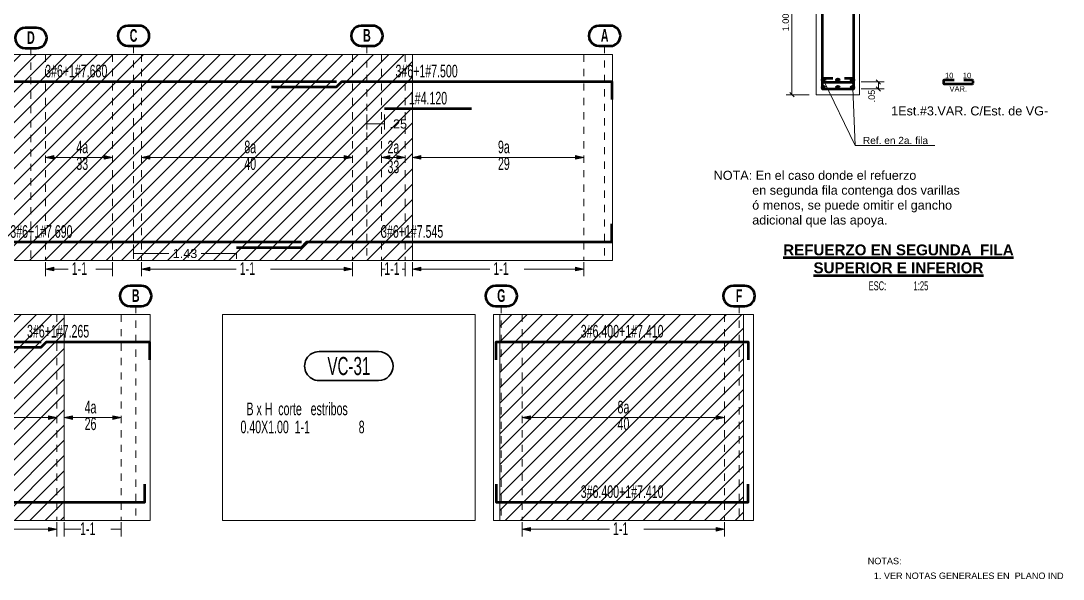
# Model space of a CAD drawing. Header units: metres. Extents: x 1 to 43.8, y 3 to 32.3.
# Drawn here: x 29.38 to 43.81, y 3.03 to 10.76 of the extents above; entities that cross this region are included whole.
import ezdxf

# ---------------------------------------------------------------- set-up
doc = ezdxf.new("R2010")
doc.units = ezdxf.units.M
doc.linetypes.add('-PYD EJES', pattern=[0.02, 0.0125, -0.0025, 0.0025, -0.0025])
doc.linetypes.add('IMPORT-HIDDEN _19_', pattern=[0.0054, 0.0027, -0.0027])
for name, color, linetype, lineweight in [('3059-TOA-VIG-1_1_dwg-1', 9, 'Continuous', 20), ('4', 7, 'Continuous', 20), ('ACHURADO', 8, 'Continuous', 9), ('BORDEDEVIGA', 7, 'Continuous', 20), ('BORDEDEVIGA-1', 250, 'IMPORT-HIDDEN _19_', 9), ('COTAS', 9, 'Continuous', 13), ('COTAS-1', 250, 'Continuous', 9), ('COTAS-2', 7, 'Continuous', 9), ('EJES', 1, '-PYD EJES', 9), ('ESTRIBOS', 7, 'Continuous', 20), ('LINEAD', 7, 'Continuous', 20), ('NUMCOR', 7, 'Continuous', 20), ('NUMVIG-R', 2, 'Continuous', 30), ('REFUERZOS', 3, 'Continuous', 50), ('TEXEJES', 3, 'Continuous', 50), ('TEXREF', 2, 'Continuous', 30), ('TEXTOD', 7, 'Continuous', 20), ('TEXTOG', 3, 'Continuous', 50), ('TEXTOM', 2, 'Continuous', 30)]:
    doc.layers.add(name, color=color, linetype=linetype, lineweight=lineweight)
doc.styles.add('Swis721 Ex BT', font='swisse.ttf', dxfattribs={"height": 0.0625})
doc.styles.add('Swis721 Ex BT_1', font='swisse.ttf', dxfattribs={"width": 0.6, "height": 0.25})
doc.styles.add('Swis721 Ex BT_2', font='swisse.ttf', dxfattribs={"width": 0.6, "height": 0.175})
doc.styles.add('Swis721 Ex BT_3', font='swisse.ttf', dxfattribs={"height": 0.09})
doc.styles.add('Swis721 Ex BT_B', font='swisseb.ttf', dxfattribs={"height": 0.075})
doc.styles.add('Swis721 Ex BT_B_2', font='swisseb.ttf', dxfattribs={"width": 0.6, "height": 0.175})
doc.styles.add('Swis721 LtEx BT', font='swissel.ttf', dxfattribs={"height": 0.045})
doc.styles.add('Swis721 LtEx BT_1', font='swissel.ttf', dxfattribs={"height": 0.05})
doc.styles.add('Swis721 LtEx BT_2', font='swissel.ttf', dxfattribs={"height": 0.0625})
doc.styles.add('Swis721 LtEx BT_3', font='swissel.ttf', dxfattribs={"height": 0.0375})
doc.styles.add('Swis721 LtEx BT_4', font='swissel.ttf', dxfattribs={"width": 0.6, "height": 0.0625})
doc.styles.add('Swis721 LtEx BT_6', font='swissel.ttf', dxfattribs={"width": 0.6, "height": 0.175})
doc.styles.add('Swis721 LtEx BT_8', font='swissel.ttf', dxfattribs={"height": 0.09})
doc.styles.add('Swis721 LtEx BT_9', font='swissel.ttf', dxfattribs={"height": 0.125})
pattern_1 = [(45, (0, 0), (-0.106066, 0.106066), [])]

# ---------------------------------------------------------------- blocks, each defined once
blk = doc.blocks.new('3059-TOA-VIG-1_1_dwg_FUNV013-4221295-19_ZI_ALL_Estructura_TOA_VIG-1_1')
at = {"layer": '4'}
blk.add_line((0, -1.96), (0, 1.96), dxfattribs=at)
blk = doc.blocks.new('3059-TOA-VIG-1_1_dwg__Oblique-4221296-19_ZI_ALL_Estructura_TOA_VIG-1_1')
at = {"layer": 'COTAS'}
blk.add_line((-0.5, -0.5), (0.5, 0.5), dxfattribs=at)
blk = doc.blocks.new('3059-TOA-VIG-1_1_dwg__U24-4221297-19_ZI_ALL_Estructura_TOA_VIG-1_1')
at = {"layer": 'REFUERZOS'}
for p, q in [((-0.07, 0.099), (-0.07, -0.063)), ((-0.015, 0.114), (-0.055, 0.114)), ((0, -0.429), (0, 0.099)), ((-0.07, -0.244), (-0.07, -0.429)), ((-0.055, -0.444), (-0.015, -0.444))]:
    blk.add_line(p, q, dxfattribs=at)
for centre, start, end in [((-0.055, 0.099), 90, 180), ((-0.015, 0.099), 360, 90), ((-0.055, -0.429), 180, 270), ((-0.015, -0.429), 270, 0)]:
    blk.add_arc(centre, 0.015, start, end, dxfattribs=at)
blk = doc.blocks.new('3059-TOA-VIG-1_1_dwg__U27-4221298-19_ZI_ALL_Estructura_TOA_VIG-1_1')
at = {"layer": 'REFUERZOS'}
for p, q in [((-0.07, 0.138), (-0.07, -0.024)), ((-0.015, 0.153), (-0.055, 0.153)), ((0, -0.429), (0, 0.138)), ((-0.07, -0.244), (-0.07, -0.429)), ((-0.055, -0.444), (-0.015, -0.444))]:
    blk.add_line(p, q, dxfattribs=at)
for centre, start, end in [((-0.055, 0.138), 90, 180), ((-0.015, 0.138), 360, 90), ((-0.055, -0.429), 180, 270), ((-0.015, -0.429), 270, 0)]:
    blk.add_arc(centre, 0.015, start, end, dxfattribs=at)
blk = doc.blocks.new('3059-TOA-VIG-1_1_dwg__U25-4221299-19_ZI_ALL_Estructura_TOA_VIG-1_1')
at = {"layer": 'REFUERZOS'}
for p, q in [((-0.07, 0.099), (-0.07, -0.063)), ((-0.015, 0.114), (-0.055, 0.114)), ((0, -0.429), (0, 0.099)), ((-0.07, -0.244), (-0.07, -0.429)), ((-0.055, -0.444), (-0.015, -0.444))]:
    blk.add_line(p, q, dxfattribs=at)
for centre, start, end in [((-0.055, 0.099), 90, 180), ((-0.015, 0.099), 360, 90), ((-0.055, -0.429), 180, 270), ((-0.015, -0.429), 270, 0)]:
    blk.add_arc(centre, 0.015, start, end, dxfattribs=at)
blk = doc.blocks.new('3059-TOA-VIG-1_1_dwg__U27-4221300-19_ZI_ALL_Estructura_TOA_VIG-1_1')
at = {"layer": 'REFUERZOS'}
for p, q in [((-0.07, 0.138), (-0.07, -0.024)), ((-0.015, 0.153), (-0.055, 0.153)), ((0, -0.429), (0, 0.138)), ((-0.07, -0.244), (-0.07, -0.429)), ((-0.055, -0.444), (-0.015, -0.444))]:
    blk.add_line(p, q, dxfattribs=at)
for centre, start, end in [((-0.055, 0.138), 90, 180), ((-0.015, 0.138), 360, 90), ((-0.055, -0.429), 180, 270), ((-0.015, -0.429), 270, 0)]:
    blk.add_arc(centre, 0.015, start, end, dxfattribs=at)
blk = doc.blocks.new('3059-TOA-VIG-1_1_dwg_A$C3645ba7e-4221303-19_ZI_ALL_Estructura_TOA_VIG-1_1')
at = {"layer": 'COTAS'}
for p, q in [((2.0177, 1.6517), (2.1731, 2.0048)), ((1.7675, 1.8015), (1.7675, 1.9388)), ((1.7675, 1.8988), (2.0675, 1.8988)), ((2.0675, 1.8015), (2.0675, 1.9388)), ((1.7175, 1.7515), (1.5589, 1.7515)), ((1.5989, 1.7515), (1.5989, 0.7515)), ((2.0779, 1.7127), (2.238, 1.7127)), ((2.0779, 1.6639), (2.238, 1.6639)), ((2.198, 1.7127), (2.198, 1.6639)), ((2.0177, 0.8513), (2.0353, 0.4003)), ((2.0775, 0.8403), (2.2374, 0.8403)), ((2.1974, 0.7915), (2.1974, 0.8403)), ((1.7175, 0.7515), (1.5589, 0.7515)), ((2.0775, 0.7915), (2.2374, 0.7915))]:
    blk.add_line(p, q, dxfattribs=at)
at = {"layer": 'COTAS', "flags": 128}
for points in [[(1.8173, 1.6517), (2.1731, 2.0048), (2.2231, 2.0048), (2.725, 2.0048)], [(1.8173, 0.8513), (2.0353, 0.4003), (2.0853, 0.4003), (2.5872, 0.4003)]]:
    blk.add_lwpolyline(points, dxfattribs=at)
at = {"layer": 'LINEAD', "flags": 128}
blk.add_lwpolyline([(2.0675, 0.7515), (1.7675, 0.7515), (1.7675, 1.7515), (2.0675, 1.7515)], close=True, dxfattribs=at)
at = {"layer": 'REFUERZOS', "flags": 128}
blk.add_lwpolyline([(2.0025, 1.7115), (1.8075, 1.7115), (1.8075, 0.7915), (2.0275, 0.7915), (2.0275, 1.6865), (1.9585, 1.6073), (2.0275, 1.6865), (2.0275, 1.7115), (2.0025, 1.7115), (1.9291, 1.6345)], dxfattribs=at)
at = {"layer": 'REFUERZOS'}
for centre in [(1.8173, 1.7017), (1.8173, 1.6517), (1.9175, 1.7017), (1.9175, 1.6517), (2.0177, 1.7017), (2.0177, 1.6517), (1.8173, 0.8513), (1.8173, 0.8013), (1.9175, 0.8513), (1.9175, 0.8013), (2.0177, 0.8513), (2.0177, 0.8013)]:
    blk.add_circle(centre, 0.00976, dxfattribs=at)
for name, p, xscale, yscale, zscale, rotation in [('3059-TOA-VIG-1_1_dwg__Oblique-4221296-19_ZI_ALL_Estructura_TOA_VIG-1_1', (1.7675, 1.8988), 0.03, 0.03, 0.03, 180), ('3059-TOA-VIG-1_1_dwg__Oblique-4221296-19_ZI_ALL_Estructura_TOA_VIG-1_1', (1.5989, 1.7515), 0.03, 0.03, 0.03, 90), ('3059-TOA-VIG-1_1_dwg__Oblique-4221296-19_ZI_ALL_Estructura_TOA_VIG-1_1', (2.198, 1.7127), 0.03, 0.03, 0.03, 90), ('3059-TOA-VIG-1_1_dwg__Oblique-4221296-19_ZI_ALL_Estructura_TOA_VIG-1_1', (2.198, 1.6639), 0.03, 0.03, 0.03, 270), ('3059-TOA-VIG-1_1_dwg__U27-4221298-19_ZI_ALL_Estructura_TOA_VIG-1_1', (1.9711, 0.8382), 0.3687987518314095, 0.3687987518314095, 0.3687987518314095, 270), ('3059-TOA-VIG-1_1_dwg__Oblique-4221296-19_ZI_ALL_Estructura_TOA_VIG-1_1', (2.1974, 0.8403), 0.03, 0.03, 0.03, 90), ('3059-TOA-VIG-1_1_dwg__Oblique-4221296-19_ZI_ALL_Estructura_TOA_VIG-1_1', (2.1974, 0.7915), 0.03, 0.03, 0.03, 270), ('3059-TOA-VIG-1_1_dwg__U24-4221297-19_ZI_ALL_Estructura_TOA_VIG-1_1', (2.8109, 0.8265), 0.3687987518314095, 0.3687987518314095, 0.3687987518314095, 270), ('3059-TOA-VIG-1_1_dwg__Oblique-4221296-19_ZI_ALL_Estructura_TOA_VIG-1_1', (1.5989, 0.7515), 0.03, 0.03, 0.03, 270)]:
    blk.add_blockref(name, p, dxfattribs=dict(xscale=xscale, yscale=yscale, zscale=zscale, rotation=rotation))
at = {"xscale": 0.03, "yscale": 0.03, "zscale": 0.03}
blk.add_blockref('3059-TOA-VIG-1_1_dwg__Oblique-4221296-19_ZI_ALL_Estructura_TOA_VIG-1_1', (2.0675, 1.8988), dxfattribs=at)
at = {"extrusion": (0, 0, -1), "xscale": 0.3687987518314095, "yscale": 0.3687987518314095, "zscale": -0.3687987518314095, "rotation": 90.00000000000003}
for name, p in [('3059-TOA-VIG-1_1_dwg__U27-4221300-19_ZI_ALL_Estructura_TOA_VIG-1_1', (-1.9711, 1.6648)), ('3059-TOA-VIG-1_1_dwg__U25-4221299-19_ZI_ALL_Estructura_TOA_VIG-1_1', (-2.8109, 1.7139))]:
    blk.add_blockref(name, p, dxfattribs=at)
at = {"layer": 'COTAS', "char_height": 0.0375, "attachment_point": 2, "line_spacing_factor": 0.989083, "style": 'Swis721 LtEx BT_3'}
for s, insert, width in [('VAR.', (2.75, 1.7638), 0.161891), ('10', (2.6869, 1.6719), 0.080708), ('10', (2.8103, 1.6719), 0.080708), ('10', (2.6869, 0.9032), 0.080708), ('10', (2.8103, 0.9032), 0.080708), ('VAR.', (2.75, 0.8102), 0.161891)]:
    blk.add_mtext(s, dxfattribs=dict(at, insert=insert, width=width))
at = {"layer": 'COTAS-2', "line_spacing_factor": 0.989083}
for s, insert, char_height, width, attachment_point, style in [('Ref. en 2a. fila', (2.2281, 2.0646), 0.05, 0.608946, 1, 'Swis721 LtEx BT_1'), ('VAR', (1.9175, 1.9641), 0.045, 0.169771, 2, 'Swis721 LtEx BT'), ('Ref. en 2a. fila', (2.0903, 0.46), 0.05, 0.608946, 1, 'Swis721 LtEx BT_1')]:
    blk.add_mtext(s, dxfattribs=dict(at, insert=insert, char_height=char_height, width=width, attachment_point=attachment_point, style=style))
at = {"layer": 'COTAS-2', "char_height": 0.045, "attachment_point": 2, "rotation": 90, "line_spacing_factor": 0.989083, "style": 'Swis721 LtEx BT'}
for s, insert, width in [('.05', (2.1307, 1.793), 0.121347), ('1.00', (1.5331, 1.2515), 0.169771), ('.05', (2.128, 0.7421), 0.121347)]:
    blk.add_mtext(s, dxfattribs=dict(at, insert=insert, width=width))
at = {"layer": 'TEXREF', "char_height": 0.0625}
for s, insert, width, attachment_point, line_spacing_factor, style in [('1Est.#3.VAR. C/Est. de VG-', (2.8286, 1.5892), 1.474877, 2, 0.989083, 'Swis721 LtEx BT_2'), ('1Est.#3.VAR. C/Est. de VG-', (2.8286, 0.6707), 1.474877, 2, 0.989083, 'Swis721 LtEx BT_2'), ('NOTA: En el caso donde el refuerzo\\P           en segunda fila contenga dos varillas\\P           ó menos, se puede omitir el gancho\\P           adicional que las apoya.', (1.0572, 0.2251), 2.436237, 1, 0.989072, 'Swis721 Ex BT')]:
    blk.add_mtext(s, dxfattribs=dict(at, insert=insert, width=width, attachment_point=attachment_point, line_spacing_factor=line_spacing_factor, style=style))
at = {"layer": 'TEXTOD', "insert": (2.3358, -0.5393), "char_height": 0.0625, "width": 0.555453, "attachment_point": 2, "line_spacing_factor": 0.989083, "style": 'Swis721 LtEx BT_4'}
blk.add_mtext('ESC:             1:25', dxfattribs=at)
at = {"layer": 'TEXTOG', "insert": (2.3358, -0.2847), "char_height": 0.075, "width": 2.270215, "attachment_point": 2, "line_spacing_factor": 0.989072, "style": 'Swis721 Ex BT_B'}
blk.add_mtext('\\LREFUERZO EN SEGUNDA  FILA\\PSUPERIOR E INFERIOR', dxfattribs=at)
blk = doc.blocks.new('3059-TOA-VIG-1_1_dwg-3493208-19_ZI_ALL_Estructura_TOA_VIG-1_1')
at = {"layer": 'ACHURADO'}
h = blk.add_hatch(dxfattribs=at)
h.set_pattern_fill('FP_2', color=256, style=0, pattern_type=2)
h.set_pattern_definition(pattern_1)
h.paths.add_polyline_path([(34.801, 7.44), (34.801, 10.29), (24.242, 10.29), (24.242, 7.44), (24.75, 7.44)])
h = blk.add_hatch(dxfattribs=at)
h.set_pattern_fill('FP_2', color=256, style=0, pattern_type=2)
h.set_pattern_definition(pattern_1)
h.paths.add_polyline_path([(27.682, 3.84), (29.982, 3.84), (29.982, 6.69), (27.682, 6.69)])
h = blk.add_hatch(dxfattribs=at)
h.set_pattern_fill('FP_2', color=256, style=0, pattern_type=2)
h.set_pattern_definition(pattern_1)
h.paths.add_polyline_path([(39.382, 3.84), (39.382, 6.69), (36.012, 6.69), (36.012, 3.84)])
at = {"layer": 'COTAS'}
for points in [[(29.837, 7.295), (29.837, 7.345), (29.722, 7.32)], [(31.167, 7.295), (31.167, 7.345), (31.052, 7.32)], [(33.857, 7.295), (33.972, 7.32), (33.857, 7.345)], [(34.916, 7.295), (34.916, 7.345), (34.801, 7.32)], [(37.057, 7.295), (37.172, 7.32), (37.057, 7.345)], [(29.767, 3.695), (29.882, 3.72), (29.767, 3.745)], [(36.437, 3.695), (36.437, 3.745), (36.322, 3.72)], [(39.007, 3.695), (39.122, 3.72), (39.007, 3.745)]]:
    blk.add_hatch(color=256, dxfattribs=at).paths.add_polyline_path(points)
at = {"layer": 'LINEAD'}
for points in [[(29.837, 8.84), (29.837, 8.89), (29.722, 8.865)], [(30.537, 8.84), (30.652, 8.865), (30.537, 8.89)], [(31.167, 8.84), (31.167, 8.89), (31.052, 8.865)], [(33.857, 8.84), (33.972, 8.865), (33.857, 8.89)], [(34.487, 8.84), (34.487, 8.89), (34.372, 8.865)], [(34.586, 8.84), (34.701, 8.865), (34.586, 8.89)], [(34.917, 8.84), (34.917, 8.89), (34.802, 8.865)], [(37.057, 8.84), (37.172, 8.865), (37.057, 8.89)], [(29.767, 5.24), (29.882, 5.265), (29.767, 5.29)], [(30.097, 5.24), (30.097, 5.29), (29.982, 5.265)], [(30.657, 5.24), (30.772, 5.265), (30.657, 5.29)], [(36.437, 5.24), (36.437, 5.29), (36.322, 5.265)], [(39.007, 5.24), (39.122, 5.265), (39.007, 5.29)]]:
    blk.add_hatch(color=256, dxfattribs=at).paths.add_polyline_path(points)
at = {"layer": 'ACHURADO', "flags": 128}
for points in [[(24.242, 7.44), (34.801, 7.44), (34.801, 10.29), (24.242, 10.29)], [(29.982, 3.84), (27.682, 3.84), (27.682, 6.69), (29.982, 6.69)], [(36.012, 3.84), (39.382, 3.84), (39.382, 6.69), (36.012, 6.69)]]:
    blk.add_lwpolyline(points, close=True, dxfattribs=at)
at = {"layer": 'BORDEDEVIGA', "flags": 128}
for points in [[(37.572, 10.29), (37.572, 7.44), (21.472, 7.44), (21.472, 10.29)], [(31.172, 6.69), (31.172, 3.84), (21.472, 3.84), (21.472, 6.69)], [(35.672, 6.69), (35.672, 3.84), (32.172, 3.84), (32.172, 6.69)], [(39.522, 6.69), (39.522, 3.84), (35.922, 3.84), (35.922, 6.69)]]:
    blk.add_lwpolyline(points, close=True, dxfattribs=at)
at = {"layer": 'BORDEDEVIGA-1'}
for p, q in [((29.722, 10.29), (29.722, 7.44)), ((30.652, 10.29), (30.652, 7.44)), ((31.052, 10.29), (31.052, 7.44)), ((33.972, 10.29), (33.972, 7.44)), ((34.372, 10.29), (34.372, 7.44)), ((34.701, 10.29), (34.701, 7.44)), ((34.801, 10.29), (34.801, 7.44)), ((37.172, 10.29), (37.172, 7.44)), ((29.882, 6.69), (29.882, 3.84)), ((29.982, 6.69), (29.982, 3.84)), ((30.772, 6.69), (30.772, 3.84)), ((36.322, 6.69), (36.322, 3.84)), ((39.122, 6.69), (39.122, 3.84))]:
    blk.add_line(p, q, dxfattribs=at)
at = {"layer": 'COTAS'}
for p, q in [((34.172, 9.46), (34.172, 9.253)), ((34.417, 9.46), (34.417, 9.253)), ((34.172, 9.328), (34.417, 9.328)), ((30.942, 7.66), (30.942, 7.46)), ((30.942, 7.535), (31.431, 7.535)), ((32.367, 7.535), (31.877, 7.535)), ((32.367, 7.54), (32.367, 7.46)), ((29.837, 7.345), (29.722, 7.32)), ((29.722, 7.32), (29.837, 7.295)), ((29.837, 7.295), (29.837, 7.345)), ((31.167, 7.345), (31.052, 7.32)), ((31.052, 7.32), (31.167, 7.295)), ((31.167, 7.295), (31.167, 7.345)), ((33.972, 7.32), (33.857, 7.345)), ((33.857, 7.345), (33.857, 7.295)), ((33.857, 7.295), (33.972, 7.32)), ((34.916, 7.345), (34.801, 7.32)), ((34.801, 7.32), (34.916, 7.295)), ((34.916, 7.295), (34.916, 7.345)), ((37.172, 7.32), (37.057, 7.345)), ((37.057, 7.345), (37.057, 7.295)), ((37.057, 7.295), (37.172, 7.32)), ((29.882, 3.72), (29.767, 3.745)), ((29.767, 3.745), (29.767, 3.695)), ((29.767, 3.695), (29.882, 3.72)), ((36.437, 3.745), (36.322, 3.72)), ((36.322, 3.72), (36.437, 3.695)), ((36.437, 3.695), (36.437, 3.745)), ((39.122, 3.72), (39.007, 3.745)), ((39.007, 3.745), (39.007, 3.695)), ((39.007, 3.695), (39.122, 3.72))]:
    blk.add_line(p, q, dxfattribs=at)
at = {"layer": 'COTAS-1'}
for p, q in [((29.722, 7.32), (30.039, 7.32)), ((30.422, 7.32), (30.652, 7.32)), ((31.142, 7.32), (32.364, 7.32)), ((32.837, 7.32), (33.972, 7.32)), ((34.372, 7.32), (34.424, 7.32)), ((34.696, 7.32), (34.661, 7.32)), ((34.801, 7.32), (35.874, 7.32)), ((36.347, 7.32), (37.172, 7.32)), ((29.222, 3.72), (29.882, 3.72)), ((29.982, 3.72), (30.214, 3.72)), ((30.627, 3.72), (30.772, 3.72)), ((36.322, 3.72), (37.529, 3.72)), ((38.002, 3.72), (39.122, 3.72))]:
    blk.add_line(p, q, dxfattribs=at)
at = {"layer": 'EJES'}
for p, q in [((30.942, 10.408), (30.942, 7.438)), ((34.172, 10.408), (34.172, 7.438)), ((37.462, 10.408), (37.462, 7.438)), ((29.522, 10.378), (29.522, 7.408)), ((30.972, 6.808), (30.972, 3.838)), ((36.032, 6.808), (36.032, 3.838)), ((39.322, 6.808), (39.322, 3.838))]:
    blk.add_line(p, q, dxfattribs=at)
at = {"layer": 'LINEAD'}
for p, q in [((29.837, 8.89), (29.722, 8.865)), ((29.722, 8.865), (29.837, 8.84)), ((29.722, 8.865), (30.652, 8.865)), ((29.837, 8.84), (29.837, 8.89)), ((30.652, 8.865), (30.537, 8.89)), ((30.537, 8.89), (30.537, 8.84)), ((30.537, 8.84), (30.652, 8.865)), ((31.167, 8.89), (31.052, 8.865)), ((31.052, 8.865), (31.167, 8.84)), ((31.142, 8.865), (33.972, 8.865)), ((31.167, 8.84), (31.167, 8.89)), ((33.972, 8.865), (33.857, 8.89)), ((33.857, 8.89), (33.857, 8.84)), ((33.857, 8.84), (33.972, 8.865)), ((34.487, 8.89), (34.372, 8.865)), ((34.372, 8.865), (34.487, 8.84)), ((34.372, 8.865), (34.701, 8.865)), ((34.487, 8.84), (34.487, 8.89)), ((34.701, 8.865), (34.586, 8.89)), ((34.586, 8.89), (34.586, 8.84)), ((34.586, 8.84), (34.701, 8.865)), ((34.917, 8.89), (34.802, 8.865)), ((34.802, 8.865), (34.917, 8.84)), ((34.802, 8.865), (37.172, 8.865)), ((34.917, 8.84), (34.917, 8.89)), ((37.172, 8.865), (37.057, 8.89)), ((37.057, 8.89), (37.057, 8.84)), ((37.057, 8.84), (37.172, 8.865)), ((27.942, 5.265), (29.882, 5.265)), ((29.882, 5.265), (29.767, 5.29)), ((29.767, 5.29), (29.767, 5.24)), ((29.767, 5.24), (29.882, 5.265)), ((30.097, 5.29), (29.982, 5.265)), ((29.982, 5.265), (30.097, 5.24)), ((29.982, 5.265), (30.772, 5.265)), ((30.097, 5.24), (30.097, 5.29)), ((30.772, 5.265), (30.657, 5.29)), ((30.657, 5.29), (30.657, 5.24)), ((30.657, 5.24), (30.772, 5.265)), ((36.437, 5.29), (36.322, 5.265)), ((36.322, 5.265), (36.437, 5.24)), ((36.322, 5.265), (39.122, 5.265)), ((36.437, 5.24), (36.437, 5.29)), ((39.122, 5.265), (39.007, 5.29)), ((39.007, 5.29), (39.007, 5.24)), ((39.007, 5.24), (39.122, 5.265))]:
    blk.add_line(p, q, dxfattribs=at)
at = {"layer": 'NUMVIG-R'}
for p, q in [((34.334, 6.178), (33.509, 6.178)), ((33.509, 5.778), (34.334, 5.778))]:
    blk.add_line(p, q, dxfattribs=at)
for centre, start, end in [((33.509, 5.978), 90.0002, 270.0006), ((34.334, 5.978), 270.0006, 90.0002)]:
    blk.add_arc(centre, 0.2, start, end, dxfattribs=at)
at = {"layer": 'REFUERZOS'}
blk.add_line((34.417, 9.54), (35.617, 9.54), dxfattribs=at)
at = {"layer": 'REFUERZOS', "flags": 128}
for points in [[(26.962, 9.84), (27.862, 9.84), (27.937, 9.915), (33.749, 9.915)], [(32.849, 9.84), (33.749, 9.84), (33.824, 9.915), (37.561, 9.915), (37.561, 9.665)], [(32.367, 7.62), (33.267, 7.62), (33.342, 7.695), (37.561, 7.695), (37.561, 7.945)], [(26.362, 7.62), (27.262, 7.62), (27.337, 7.695), (33.267, 7.695)], [(21.512, 6.065), (21.512, 6.315), (29.662, 6.315)], [(28.762, 6.24), (29.662, 6.24), (29.737, 6.315), (31.161, 6.315), (31.161, 6.065)], [(35.962, 6.065), (35.962, 6.315), (39.447, 6.315), (39.447, 6.065)], [(21.512, 4.345), (21.512, 4.095), (31.097, 4.095), (31.097, 4.345)], [(35.962, 4.345), (35.962, 4.095), (39.447, 4.095), (39.447, 4.345)]]:
    blk.add_lwpolyline(points, dxfattribs=at)
at = {"layer": 'TEXEJES'}
for p, q in [((31.02, 10.688), (30.863, 10.688)), ((34.25, 10.688), (34.093, 10.688)), ((37.54, 10.688), (37.383, 10.688)), ((29.6, 10.658), (29.443, 10.658)), ((30.863, 10.408), (31.02, 10.408)), ((34.093, 10.408), (34.25, 10.408)), ((37.383, 10.408), (37.54, 10.408)), ((29.443, 10.378), (29.6, 10.378)), ((31.05, 7.088), (30.893, 7.088)), ((36.11, 7.088), (35.953, 7.088)), ((39.4, 7.088), (39.243, 7.088)), ((30.893, 6.808), (31.05, 6.808)), ((35.953, 6.808), (36.11, 6.808)), ((39.243, 6.808), (39.4, 6.808))]:
    blk.add_line(p, q, dxfattribs=at)
for centre, start, end in [((30.863, 10.548), 90.0002, 270.0006), ((31.02, 10.548), 270.0006, 90.0002), ((34.093, 10.548), 90.0002, 270.0006), ((34.25, 10.548), 270.0006, 90.0002), ((37.383, 10.548), 90.0002, 270.0006), ((37.54, 10.548), 270.0006, 90.0002), ((29.443, 10.518), 90.0002, 270.0006), ((29.6, 10.518), 270.0006, 90.0002), ((30.893, 6.948), 90.0002, 270.0006), ((31.05, 6.948), 270.0006, 90.0002), ((35.953, 6.948), 90.0002, 270.0006), ((36.11, 6.948), 270.0006, 90.0002), ((39.243, 6.948), 90.0002, 270.0006), ((39.4, 6.948), 270.0006, 90.0002)]:
    blk.add_arc(centre, 0.14, start, end, dxfattribs=at)
for name, p, xscale, yscale, zscale in [('3059-TOA-VIG-1_1_dwg_A$C3645ba7e-4221303-19_ZI_ALL_Estructura_TOA_VIG-1_1', (36.856, 8.23), 2, 2, 2), ('3059-TOA-VIG-1_1_dwg_FUNV013-4221295-19_ZI_ALL_Estructura_TOA_VIG-1_1', (29.722, 7.32), 0.05, 0.05, 0.05), ('3059-TOA-VIG-1_1_dwg_FUNV013-4221295-19_ZI_ALL_Estructura_TOA_VIG-1_1', (30.652, 7.32), 0.05, 0.05, 0.05), ('3059-TOA-VIG-1_1_dwg_FUNV013-4221295-19_ZI_ALL_Estructura_TOA_VIG-1_1', (31.052, 7.32), 0.05, 0.05, 0.05), ('3059-TOA-VIG-1_1_dwg_FUNV013-4221295-19_ZI_ALL_Estructura_TOA_VIG-1_1', (33.972, 7.32), 0.05, 0.05, 0.05), ('3059-TOA-VIG-1_1_dwg_FUNV013-4221295-19_ZI_ALL_Estructura_TOA_VIG-1_1', (34.372, 7.32), 0.05, 0.05, 0.05), ('3059-TOA-VIG-1_1_dwg_FUNV013-4221295-19_ZI_ALL_Estructura_TOA_VIG-1_1', (34.801, 7.32), 0.05, 0.05, 0.05), ('3059-TOA-VIG-1_1_dwg_FUNV013-4221295-19_ZI_ALL_Estructura_TOA_VIG-1_1', (37.172, 7.32), 0.05, 0.05, 0.05), ('3059-TOA-VIG-1_1_dwg_FUNV013-4221295-19_ZI_ALL_Estructura_TOA_VIG-1_1', (29.882, 3.72), 0.05, 0.05, 0.05), ('3059-TOA-VIG-1_1_dwg_FUNV013-4221295-19_ZI_ALL_Estructura_TOA_VIG-1_1', (29.982, 3.72), 0.05, 0.05, 0.05), ('3059-TOA-VIG-1_1_dwg_FUNV013-4221295-19_ZI_ALL_Estructura_TOA_VIG-1_1', (30.772, 3.72), 0.05, 0.05, 0.05), ('3059-TOA-VIG-1_1_dwg_FUNV013-4221295-19_ZI_ALL_Estructura_TOA_VIG-1_1', (36.322, 3.72), 0.05, 0.05, 0.05), ('3059-TOA-VIG-1_1_dwg_FUNV013-4221295-19_ZI_ALL_Estructura_TOA_VIG-1_1', (39.122, 3.72), 0.05, 0.05, 0.05)]:
    blk.add_blockref(name, p, dxfattribs=dict(xscale=xscale, yscale=yscale, zscale=zscale))
at = {"xscale": 0.05, "yscale": 0.05, "zscale": 0.05, "rotation": 180.0004209182006}
blk.add_blockref('3059-TOA-VIG-1_1_dwg_FUNV013-4221295-19_ZI_ALL_Estructura_TOA_VIG-1_1', (34.701, 7.32), dxfattribs=at)
at = {"layer": 'COTAS-2', "line_spacing_factor": 0.989083}
for s, insert, char_height, width, attachment_point, style in [('.25', (34.606, 9.391), 0.125, 0.33705, 2, 'Swis721 LtEx BT_9'), ('1.43', (31.654, 7.598), 0.125, 0.47156, 2, 'Swis721 LtEx BT_9'), ('1-1', (30.087, 7.415), 0.175, 0.30572, 1, 'Swis721 LtEx BT_6'), ('1-1', (32.412, 7.415), 0.175, 0.30572, 1, 'Swis721 LtEx BT_6'), ('1-1', (34.412, 7.415), 0.175, 0.30572, 1, 'Swis721 LtEx BT_6'), ('1-1', (35.922, 7.415), 0.175, 0.30572, 1, 'Swis721 LtEx BT_6'), ('1-1', (30.202, 3.815), 0.175, 0.30572, 1, 'Swis721 LtEx BT_6'), ('1-1', (37.577, 3.815), 0.175, 0.30572, 1, 'Swis721 LtEx BT_6')]:
    blk.add_mtext(s, dxfattribs=dict(at, insert=insert, char_height=char_height, width=width, attachment_point=attachment_point, style=style))
at = {"layer": 'ESTRIBOS', "insert": (34.058, 5.223), "char_height": 0.175, "width": 0.11298, "attachment_point": 1, "line_spacing_factor": 0.989083, "style": 'Swis721 LtEx BT_6'}
blk.add_mtext('8', dxfattribs=at)
at = {"layer": 'NUMCOR', "insert": (32.422, 5.223), "char_height": 0.175, "width": 1.3248, "attachment_point": 1, "line_spacing_factor": 0.989083, "style": 'Swis721 LtEx BT_6'}
blk.add_mtext('0.40X1.00  1-1', dxfattribs=at)
at = {"layer": 'NUMVIG-R', "insert": (33.922, 6.104), "char_height": 0.25, "width": 0.83544, "attachment_point": 2, "line_spacing_factor": 0.989072, "style": 'Swis721 Ex BT_1'}
blk.add_mtext('VC-31', dxfattribs=at)
at = {"layer": 'TEXEJES', "char_height": 0.175, "attachment_point": 2, "line_spacing_factor": 0.989072, "style": 'Swis721 Ex BT_B_2'}
for s, insert, width in [('\\fSwis721 Ex BT|b1|i0|c0|p34|;\\W.6;D', (29.522, 10.611), 0.15286), ('\\fSwis721 Ex BT|b1|i0|c0|p34|;\\W.6;C', (30.942, 10.641), 0.15729), ('\\fSwis721 Ex BT|b1|i0|c0|p34|;\\W.6;B', (34.172, 10.641), 0.14622), ('\\fSwis721 Ex BT|b1|i0|c0|p34|;\\W.6;A', (37.462, 10.641), 0.13071), ('\\fSwis721 Ex BT|b1|i0|c0|p34|;\\W.6;B', (30.972, 7.041), 0.14622), ('\\fSwis721 Ex BT|b1|i0|c0|p34|;\\W.6;G', (36.032, 7.041), 0.16172), ('\\fSwis721 Ex BT|b1|i0|c0|p34|;\\W.6;F', (39.322, 7.041), 0.12185)]:
    blk.add_mtext(s, dxfattribs=dict(at, insert=insert, width=width))
at = {"layer": 'TEXREF', "char_height": 0.175, "attachment_point": 2, "line_spacing_factor": 0.989072, "style": 'Swis721 Ex BT_2'}
for s, insert, width in [('3#6+1#7.680', (30.149, 10.148), 1.27385), ('3#6+1#7.500', (34.998, 10.148), 1.27385), ('1#4.120', (35.017, 9.773), 0.76652), ('3#6+1#7.690', (29.667, 7.928), 1.27385), ('3#6+1#7.545', (34.798, 7.928), 1.27385), ('3#6+1#7.265', (29.898, 6.548), 1.27385), ('3#6.400+1#7.410', (37.704, 6.548), 1.67705), ('3#6.400+1#7.410', (37.704, 4.328), 1.67705)]:
    blk.add_mtext(s, dxfattribs=dict(at, insert=insert, width=width))
at = {"layer": 'TEXTOD', "line_spacing_factor": 0.989083}
for s, insert, char_height, width, attachment_point, style in [('4a', (30.232, 9.098), 0.175, 0.22597, 2, 'Swis721 LtEx BT_6'), ('8a', (32.557, 9.098), 0.175, 0.22597, 2, 'Swis721 LtEx BT_6'), ('2a', (34.538, 9.098), 0.175, 0.22597, 2, 'Swis721 LtEx BT_6'), ('9a', (36.067, 9.098), 0.175, 0.22597, 2, 'Swis721 LtEx BT_6'), ('33', (30.232, 8.867), 0.175, 0.22597, 2, 'Swis721 LtEx BT_6'), ('40', (32.557, 8.867), 0.175, 0.22597, 2, 'Swis721 LtEx BT_6'), ('33', (34.538, 8.823), 0.175, 0.22597, 2, 'Swis721 LtEx BT_6'), ('29', (36.067, 8.867), 0.175, 0.22597, 2, 'Swis721 LtEx BT_6'), ('4a', (30.347, 5.498), 0.175, 0.22597, 2, 'Swis721 LtEx BT_6'), ('B x H  corte   estribos', (32.505, 5.473), 0.175, 1.89637, 1, 'Swis721 LtEx BT_6'), ('8a', (37.722, 5.498), 0.175, 0.22597, 2, 'Swis721 LtEx BT_6'), ('26', (30.347, 5.267), 0.175, 0.22597, 2, 'Swis721 LtEx BT_6'), ('40', (37.722, 5.267), 0.175, 0.22597, 2, 'Swis721 LtEx BT_6'), ('1. VER NOTAS GENERALES EN  PLANO IND', (41.187, 3.121), 0.09, 3.4557, 1, 'Swis721 LtEx BT_8')]:
    blk.add_mtext(s, dxfattribs=dict(at, insert=insert, char_height=char_height, width=width, attachment_point=attachment_point, style=style))
at = {"layer": 'TEXTOM', "insert": (41.103, 3.326), "char_height": 0.09, "width": 0.62779, "attachment_point": 1, "line_spacing_factor": 0.989072, "style": 'Swis721 Ex BT_3'}
blk.add_mtext('NOTAS:', dxfattribs=at)

msp = doc.modelspace()

# ---------------------------------------------------------------- block references
at = {"layer": '3059-TOA-VIG-1_1_dwg-1'}
msp.add_blockref('3059-TOA-VIG-1_1_dwg-3493208-19_ZI_ALL_Estructura_TOA_VIG-1_1', (0, 0), dxfattribs=at)

doc.saveas('drawing.dxf')
